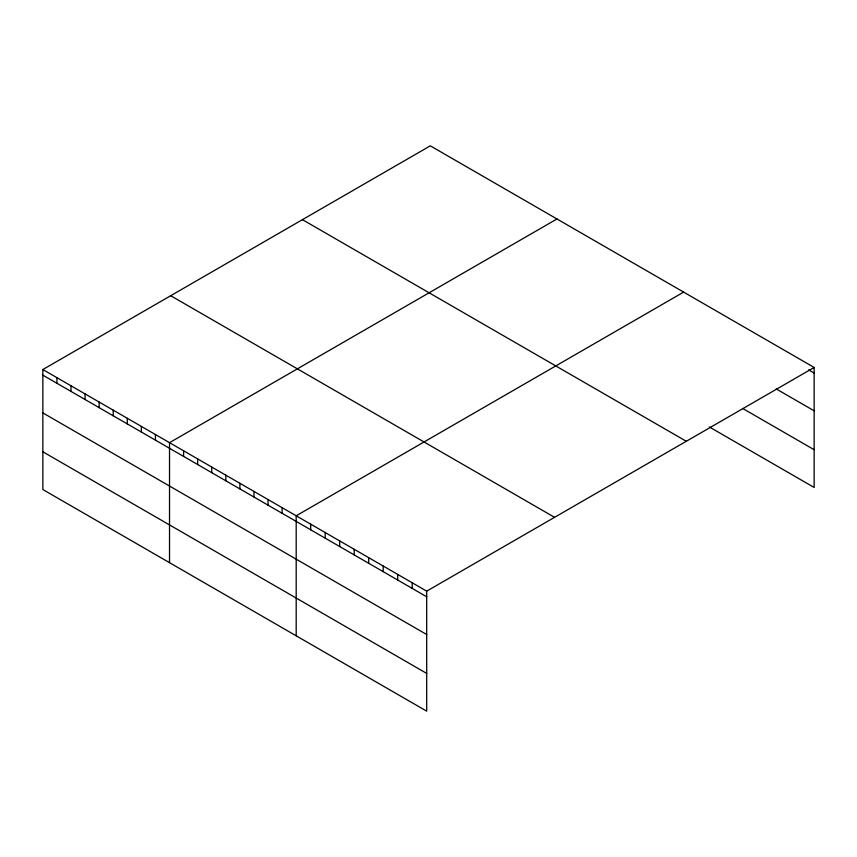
<?xml version="1.0" encoding="UTF-8"?>
<svg xmlns="http://www.w3.org/2000/svg" width="857" height="857" viewBox="0 0 857 857"><rect width="100%" height="100%" fill="white"/><g stroke="black" fill="none" stroke-linecap="round" stroke-linejoin="round"><path stroke-width="1.29" d="M814.15 367.46L426.7 591.148L426.7 711.16L42.85 489.54L42.85 369.538L430.3 145.84L814.15 367.46L814.15 487.462L709.296 426.925M556.964 218.974L169.525 442.673L169.525 562.674M683.64 292.108L296.19 515.796L296.19 635.808M808.569 369.86L814.15 373.084M776.228 388.928L814.15 410.824M742.762 408.5L814.15 449.721M302.435 219.66L686.296 441.28M170.704 295.719L554.565 517.328M42.85 369.538L426.7 591.148M42.85 375.152L426.7 596.772M42.85 412.903L426.7 634.523M42.85 451.789L426.7 673.409M412.196 582.781L412.196 588.395M397.702 574.404L397.702 580.028M383.197 566.038L383.197 571.651M368.692 557.661L368.692 563.285M354.198 549.294L354.198 554.908M339.693 540.917L339.693 546.541M325.199 532.551L325.199 538.164M310.695 524.173L310.695 529.797M282.114 507.676L282.114 513.3M268.048 499.545L268.048 505.169M253.972 491.425L253.972 497.039M239.896 483.294L239.896 488.918M225.82 475.174L225.82 480.788M211.743 467.044L211.743 472.668M197.667 458.923L197.667 464.537M183.591 450.793L183.591 456.417M155.449 434.542L155.449 440.166M141.373 426.422L141.373 432.035M127.297 418.291L127.297 423.915M113.22 410.16L113.22 415.784M99.144 402.04L99.144 407.664M85.079 393.909L85.079 399.533M71.002 385.789L71.002 391.403M56.926 377.658L56.926 383.283"/></g></svg>
